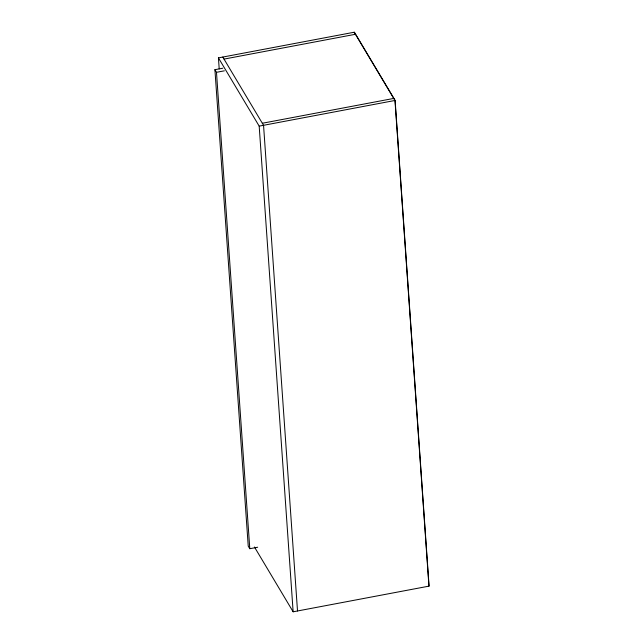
<?xml version="1.0" encoding="UTF-8"?>
<svg xmlns="http://www.w3.org/2000/svg" width="644" height="644" viewBox="0 0 644 644"><rect width="100%" height="100%" fill="white"/><g stroke="black" fill="none" stroke-linecap="round" stroke-linejoin="round"><path stroke-width="0.97" d="M219.21 68.916L218.437 57.88L354.377 32.2L395.118 100.44L429.081 586.121L293.141 611.8L254.461 547.014M224.032 59.103L355.601 34.245M257.672 547.231L249.792 548.72L248.23 546.104L214.919 69.697L222.8 68.208M214.919 69.697L216.481 72.313L224.362 70.824M262.333 123.254L393.895 98.395M218.437 57.88L259.186 126.127L395.118 100.44M354.232 32.224L394.973 100.472L428.936 586.145M222.808 57.058L263.549 125.298L297.512 610.971M259.186 126.127L293.141 611.8M216.481 72.313L249.792 548.72"/></g></svg>
